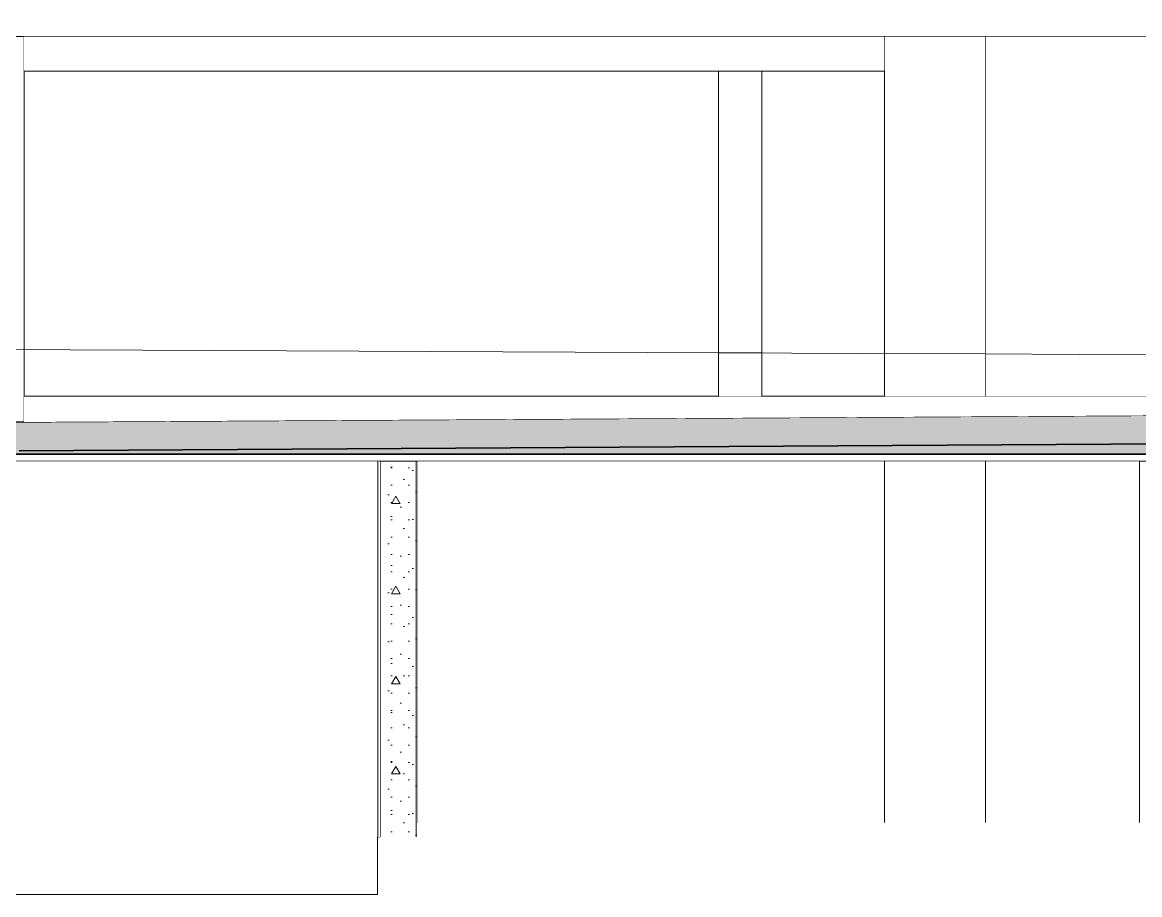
# Model space of a CAD drawing. Header units: millimetres. Extents: x -2171 to 1563, y -1758 to -1505.
# Drawn here: x -152.86 to -145.12, y -1757.65 to -1751.62 of the extents above; entities that cross this region are included whole.
import ezdxf

# ---------------------------------------------------------------- set-up
doc = ezdxf.new("R2010")
doc.units = ezdxf.units.MM
doc.linetypes.add('Dashed Small', pattern=[282.222222, 141.111111, -141.111111])
doc.linetypes.add('Wipeout_Contour', pattern=[1000, 0, -1000])
for name, color, linetype, lineweight, true_color in [('Line Fisiko Edafos_Pen_No__66', 20, 'Continuous', 20, 0xfd5200), ('Site & Landscape - Terrain & Contours_Pen_No__169', 49, 'Continuous', 13, 0x474747), ('STATIKA_Pen_No__61', 251, 'Continuous', 13, 0x6a6a6a), ('Structural - Bearing_Pen_No__102', 254, 'Continuous', 13, 0xcccccc), ('Structural - Bearing_Pen_No__108', 253, 'Continuous', 15, 0x9e9e9e), ('Structural - Bearing_Pen_No__150', 49, 'Continuous', 25, 0x474747), ('Structural - Bearing_Pen_No__156', 253, 'Continuous', 13, 0xadadad), ('Structural - Bearing_Pen_No__176', 9, 'Continuous', 9, 0xc8c8c8), ('Structural - Bearing_Pen_No__182', 157, 'Continuous', 5, 0x3d6376), ('Structural - Bearing_Pen_No__87', 251, 'Continuous', 9, 0x6a6a6a)]:
    doc.layers.add(name, color=color, linetype=linetype, lineweight=lineweight, true_color=true_color)
for name, color, linetype, lineweight in [('Lines_Pen_No__21', 7, 'Continuous', 35), ('Site & Landscape - Terrain & Contours_Pen_No__29', 7, 'Continuous', 35), ('Structural - Bearing_Pen_No__19', 255, 'Continuous', 0), ('Structural - Bearing_Pen_No__8', 7, 'Continuous', 18), ('Structural - Bearing_Pen_No__88', 7, 'Continuous', 13), ('Structural - Bearing_Pen_No__89', 7, 'Continuous', 13)]:
    doc.layers.add(name, color=color, linetype=linetype, lineweight=lineweight)
for name, color, linetype in [('Site & Landscape - Terrain & Contours', 7, 'Continuous'), ('STATIKA', 7, 'Continuous'), ('Structural - Bearing', 7, 'Continuous')]:
    doc.layers.add(name, color=color, linetype=linetype)
pattern_1 = [(0, (0, 0), (0, 623.538), [60, -300]), (0, (180, 311.8), (0, 623.538), [60, -300]), (60, (0, 0), (-540, 311.769), [60, -300]), (60, (360, 0), (-540, 311.769), [60, -300]), (120, (60, 0), (540, 311.769), [60, -300]), (120, (420, 0), (540, 311.769), [60, -300]), (0, (0, 60), (0, 120), [0, -120, 0, -180]), (45, (60, 60), (-84.8528, 84.8528), [0, -90, 0, -150])]

# ---------------------------------------------------------------- blocks, each defined once
blk = doc.blocks.new('Section Element_19_1')
at = {"color": 254, "linetype": 'Wipeout_Contour', "lineweight": 0, "ltscale": 6552.32818}
blk.add_wipeout([(430, 2790), (430, 121.8), (442, 121.9), (442, 2790)], dxfattribs=at).dxf.layer = 'Structural - Bearing'
at = {"layer": 'Structural - Bearing_Pen_No__87', "color": 251, "linetype": 'Continuous', "lineweight": 9, "true_color": 0x6a6a6a}
blk.add_line((442, 2790), (442, 121.9), dxfattribs=at)
blk = doc.blocks.new('Section Element_20_1')
at = {"color": 254, "linetype": 'Wipeout_Contour', "lineweight": 0, "ltscale": 50843.816559}
blk.add_wipeout([(-7500, 2790), (-7500, 100), (-3307.3, 100), (430, 121.8), (430, 2790), (-6300, 2790), (-6300, 1350), (-7400, 1350), (-7400, 2790)], dxfattribs=at).dxf.layer = 'Structural - Bearing'
blk = doc.blocks.new('Section Element_25_1')
at = {"color": 254, "linetype": 'Wipeout_Contour', "lineweight": 0, "ltscale": 57536.591091}
blk.add_wipeout([(-9750, -100), (-9750, -150), (19017, -150), (19017, -100)], dxfattribs=at).dxf.layer = 'Structural - Bearing'
at = {"layer": 'Structural - Bearing_Pen_No__89', "color": 7, "linetype": 'Continuous', "lineweight": 13}
for p, q in [((-9750, -150), (2888.9, -150)), ((3167.9, -150), (18754.8, -150))]:
    blk.add_line(p, q, dxfattribs=at)
blk = doc.blocks.new('Section Element_33_1')
at = {"color": 254, "linetype": 'Wipeout_Contour', "lineweight": 0, "ltscale": 59520.049053}
blk.add_wipeout([(-9250, 3040), (-9250, 2790), (19847.6, 2790), (19847.6, 3040)], dxfattribs=at).dxf.layer = 'Structural - Bearing'
at = {"layer": 'Structural - Bearing_Pen_No__87', "color": 251, "linetype": 'Continuous', "lineweight": 9, "true_color": 0x6a6a6a}
blk.add_line((-9250, 2790), (19847.6, 2790), dxfattribs=at)
blk = doc.blocks.new('Section Element_264_1')
at = {"color": 254, "linetype": 'Wipeout_Contour', "lineweight": 0, "ltscale": 151003.656459}
blk.add_wipeout([(-3307.3, 100), (-30252.6, 100), (-30252.6, -100), (25903.9, -100), (25903.9, 250), (20976.4, 250), (14402.6, 203.2)], dxfattribs=at).dxf.layer = 'Site & Landscape - Terrain & Contours'
at = {"layer": 'Site & Landscape - Terrain & Contours_Pen_No__169', "linetype": 'Continuous', "lineweight": 13, "true_color": 0x474747}
h = blk.add_hatch(dxfattribs=at)
h.set_pattern_fill('STRUCTURAL_CONCRETE_0001', color=49, style=0, pattern_type=2)
h.set_pattern_definition(pattern_1)
h.paths.add_polyline_path([(-3307.3, 100), (-30252.6, 100), (-30252.6, -100), (25903.9, -100), (25903.9, 250), (20976.4, 250), (14402.6, 203.2)])
at = {"layer": 'Site & Landscape - Terrain & Contours_Pen_No__29', "color": 7, "linetype": 'Continuous', "lineweight": 35}
blk.add_line((25903.9, -100), (-30252.6, -100), dxfattribs=at)
at = {"layer": 'Site & Landscape - Terrain & Contours_Pen_No__29', "color": 7, "linetype": 'Continuous', "lineweight": 35, "flags": 128}
blk.add_lwpolyline([(25903.9, 250), (20976.4, 250), (14402.6, 203.2), (-3307.3, 100), (-30252.6, 100)], dxfattribs=at)
blk = doc.blocks.new('Section Element_265_1')
at = {"color": 254, "linetype": 'Wipeout_Contour', "lineweight": 0, "ltscale": 79211.328424}
blk.add_wipeout([(442, 300), (442, 121.9), (14402.6, 203.2), (20976.4, 250), (21417.1, 250), (21417.1, 300)], dxfattribs=at).dxf.layer = 'Structural - Bearing'
at = {"layer": 'Structural - Bearing_Pen_No__89', "color": 7, "linetype": 'Continuous', "lineweight": 13}
blk.add_line((442, 300), (21417.1, 300), dxfattribs=at)
blk = doc.blocks.new('Section Element_447_1')
at = {"color": 254, "linetype": 'Wipeout_Contour', "lineweight": 0, "ltscale": 13780.22251}
blk.add_wipeout([(2893.9, -2750), (2894, -2750), (2894, -150), (2893.9, -150)], dxfattribs=at).dxf.layer = 'Structural - Bearing'
at = {"color": 254, "linetype": 'Wipeout_Contour', "lineweight": 0, "ltscale": 14603.537537}
blk.add_wipeout([(3167.9, -150), (3167.9, -2650), (3168, -2650), (3168, -150)], dxfattribs=at).dxf.layer = 'Structural - Bearing'
at = {"color": 254, "linetype": 'Wipeout_Contour', "lineweight": 0, "ltscale": 13822.106163}
blk.add_wipeout([(2905.9, -150), (2905.9, -2750), (2906.3, -2750), (2906.3, -150)], dxfattribs=at).dxf.layer = 'Structural - Bearing'
at = {"color": 254, "linetype": 'Wipeout_Contour', "lineweight": 0, "ltscale": 14582.577003}
blk.add_wipeout([(3156.1, -2650), (3167.9, -2650), (3167.9, -150), (3156.1, -150)], dxfattribs=at).dxf.layer = 'Structural - Bearing'
at = {"layer": 'Structural - Bearing', "linetype": 'Continuous', "lineweight": 0, "true_color": 0x000000}
h = blk.add_hatch(dxfattribs=at)
h.set_pattern_fill('STRUCTURAL_CONCRETE_0001', color=18, style=0, pattern_type=2)
h.set_pattern_definition(pattern_1)
h.paths.add_polyline_path([(2905.9, -150), (2905.9, -2750), (2906.3, -2750), (2906.3, -150)])
at = {"layer": 'Structural - Bearing_Pen_No__176', "linetype": 'Continuous', "lineweight": 9, "true_color": 0xc8c8c8}
h = blk.add_hatch(dxfattribs=at)
h.set_pattern_fill('PLASTER_0001', color=9, style=0, pattern_type=2)
h.set_pattern_definition([(0, (0, 0), (0, 173.205), [0, -100]), (0, (50, 86.6), (0, 173.205), [0, -100])])
h.paths.add_polyline_path([(3156.1, -2650), (3167.9, -2650), (3167.9, -150), (3156.1, -150)])
at = {"layer": 'Structural - Bearing_Pen_No__156', "color": 253, "linetype": 'Continuous', "lineweight": 13, "true_color": 0xadadad}
for q in [(3156.1, -150), (3167.9, -2650)]:
    blk.add_line((3167.9, -150), q, dxfattribs=at)
at = {"layer": 'Structural - Bearing_Pen_No__87', "color": 251, "linetype": 'Continuous', "lineweight": 9, "true_color": 0x6a6a6a}
blk.add_line((3168, -2650), (3168, -150), dxfattribs=at)
at = {"color": 254, "linetype": 'Wipeout_Contour', "lineweight": 0, "ltscale": 13771.400543}
blk.add_wipeout([(2893.9, -150), (2888.9, -150), (2888.9, -2750), (2893.9, -2750)], dxfattribs=at).dxf.layer = 'Structural - Bearing'
at = {"layer": 'Structural - Bearing_Pen_No__150', "color": 49, "linetype": 'Continuous', "lineweight": 25, "true_color": 0x474747}
for p, q in [((2905.9, -150), (2905.9, -2750)), ((2906.3, -150), (2905.9, -150))]:
    blk.add_line(p, q, dxfattribs=at)
at = {"layer": 'Structural - Bearing_Pen_No__182', "color": 157, "linetype": 'Continuous', "lineweight": 5, "true_color": 0x3d6376}
for p, q in [((2888.9, -150), (2888.9, -2750)), ((2893.9, -150), (2888.9, -150)), ((2893.9, -2750), (2888.9, -2750))]:
    blk.add_line(p, q, dxfattribs=at)
at = {"layer": 'Structural - Bearing_Pen_No__19', "color": 255, "linetype": 'Continuous', "lineweight": 0}
for p, q in [((2893.9, -150), (2893.9, -2750)), ((2905.9, -150), (2893.9, -150)), ((2905.9, -2750), (2893.9, -2750))]:
    blk.add_line(p, q, dxfattribs=at)
at = {"layer": 'Structural - Bearing_Pen_No__87', "color": 251, "linetype": 'Continuous', "lineweight": 9, "true_color": 0x6a6a6a}
blk.add_line((2894, -2750), (2894, -150), dxfattribs=at)
blk = doc.blocks.new('Section Element_448_1')
at = {"color": 254, "linetype": 'Wipeout_Contour', "lineweight": 0, "ltscale": 24222.793754}
blk.add_wipeout([(350, -2750), (267, -2750), (267, -3150), (2889, -3150), (2889, -2750), (2888.9, -2750), (2888.9, -150), (350, -150)], dxfattribs=at).dxf.layer = 'Structural - Bearing'
at = {"layer": 'Structural - Bearing_Pen_No__87', "color": 251, "linetype": 'Continuous', "lineweight": 9, "true_color": 0x6a6a6a}
for p, q in [((267, -2750), (267, -3150)), ((267, -3150), (2889, -3150))]:
    blk.add_line(p, q, dxfattribs=at)
at = {"color": 254, "linetype": 'Wipeout_Contour', "lineweight": 0, "ltscale": 13800.913957}
blk.add_wipeout([(2894, -2750), (2905.9, -2750), (2905.9, -150), (2894, -150)], dxfattribs=at).dxf.layer = 'Structural - Bearing'
at = {"layer": 'Structural - Bearing_Pen_No__87', "color": 251, "linetype": 'Continuous', "lineweight": 9, "true_color": 0x6a6a6a}
blk.add_line((2889, -3150), (2889, -2750), dxfattribs=at)
blk = doc.blocks.new('Section Element_452_1')
at = {"color": 254, "linetype": 'Wipeout_Contour', "lineweight": 0, "ltscale": 20630.133541}
blk.add_wipeout([(3168, -2650), (6399.7, -2650), (6399.7, -150), (3168, -150)], dxfattribs=at).dxf.layer = 'Structural - Bearing'
at = {"color": 254, "linetype": 'Wipeout_Contour', "lineweight": 0, "ltscale": 31434.155733}
blk.add_wipeout([(8167.1, -150), (7099.7, -150), (7099.7, -2650), (8167.1, -2650)], dxfattribs=at).dxf.layer = 'Structural - Bearing'
at = {"layer": 'Structural - Bearing_Pen_No__87', "color": 251, "linetype": 'Continuous', "lineweight": 9, "true_color": 0x6a6a6a}
blk.add_line((8167.1, -150), (8167.1, -2650), dxfattribs=at)
blk = doc.blocks.new('Section Element_519_1')
at = {"color": 254, "linetype": 'Wipeout_Contour', "lineweight": 0, "ltscale": 22761.005978}
blk.add_wipeout([(5250.1, 2550), (5250.1, 300), (5550, 300), (5550, 2550)], dxfattribs=at).dxf.layer = 'Structural - Bearing'
at = {"layer": 'Structural - Bearing_Pen_No__102', "color": 254, "linetype": 'Continuous', "lineweight": 13, "true_color": 0xcccccc}
for p, q in [((5250.1, 300), (5250.1, 2550)), ((5550, 300), (5550, 2550))]:
    blk.add_line(p, q, dxfattribs=at)
blk = doc.blocks.new('Section Element_546_1')
at = {"color": 254, "linetype": 'Wipeout_Contour', "lineweight": 0, "ltscale": 28122.296108}
blk.add_wipeout([(7099.7, 2790), (6399.7, 2790), (6399.7, 300), (7099.7, 300)], dxfattribs=at).dxf.layer = 'Structural - Bearing'
at = {"layer": 'Structural - Bearing_Pen_No__88', "color": 7, "linetype": 'Continuous', "lineweight": 13}
for p, q in [((6399.7, 300), (6399.7, 2790)), ((7099.7, 300), (7099.7, 2790))]:
    blk.add_line(p, q, dxfattribs=at)
blk = doc.blocks.new('Section Element_548_1')
at = {"color": 254, "linetype": 'Wipeout_Contour', "lineweight": 0, "ltscale": 28007.566353}
blk.add_wipeout([(7099.7, -150), (6399.7, -150), (6399.7, -2650), (7099.7, -2650)], dxfattribs=at).dxf.layer = 'Structural - Bearing'
at = {"layer": 'Structural - Bearing_Pen_No__88', "color": 7, "linetype": 'Continuous', "lineweight": 13}
for p, q in [((6399.7, -2650), (6399.7, -150)), ((7099.7, -2650), (7099.7, -150))]:
    blk.add_line(p, q, dxfattribs=at)
blk = doc.blocks.new('Section Element_554_1')
at = {"color": 254, "linetype": 'Wipeout_Contour', "lineweight": 0, "ltscale": 33454.908923}
blk.add_wipeout([(7099.7, 300), (9150, 300), (9150, 2790), (7099.7, 2790)], dxfattribs=at).dxf.layer = 'Structural - Bearing'
at = {"layer": 'Structural - Bearing_Pen_No__88', "color": 7, "linetype": 'Continuous', "lineweight": 13}
blk.add_line((9150, 300), (9150, 2790), dxfattribs=at)
blk = doc.blocks.new('Section Element_560_1')
at = {"layer": 'Structural - Bearing_Pen_No__108', "linetype": 'Continuous', "lineweight": 15, "true_color": 0x9e9e9e}
h = blk.add_hatch(dxfattribs=at)
h.set_pattern_fill('STRUCTURAL_CONCRETE_0001', color=253, style=0, pattern_type=2)
h.set_pattern_definition(pattern_1)
h.paths.add_polyline_path([(2906.3, -2750), (3156.1, -2750), (3156.1, -150), (2906.3, -150)])
at = {"layer": 'Structural - Bearing_Pen_No__8', "color": 7, "linetype": 'Continuous', "lineweight": 18}
blk.add_line((3156.1, -150), (2906.3, -150), dxfattribs=at)
at = {"layer": 'Structural - Bearing_Pen_No__8', "color": 7, "linetype": 'Continuous', "lineweight": 18, "flags": 128}
blk.add_lwpolyline([(3156.1, -150), (3156.1, -2650), (3156.1, -2750)], dxfattribs=at)
blk = doc.blocks.new('Section Element_563_1')
at = {"color": 254, "linetype": 'Wipeout_Contour', "lineweight": 0, "ltscale": 19282.627566}
blk.add_wipeout([(442, 2550), (6399.7, 2550), (6399.7, 2790), (442, 2790)], dxfattribs=at).dxf.layer = 'STATIKA'
at = {"layer": 'STATIKA_Pen_No__61', "color": 251, "linetype": 'Continuous', "lineweight": 13, "true_color": 0x6a6a6a}
blk.add_line((442, 2550), (6399.7, 2550), dxfattribs=at)

msp = doc.modelspace()

# ---------------------------------------------------------------- block references
at = {"layer": 'Structural - Bearing', "lineweight": 0, "xscale": 0.001, "yscale": 0.001, "zscale": 0.001}
for name in ['Section Element_19_1', 'Section Element_25_1']:
    msp.add_blockref(name, (-153.2853, -1754.5041), dxfattribs=at)

# ---------------------------------------------------------------- next in the draw order: block references
for name in ['Section Element_20_1', 'Section Element_447_1']:
    msp.add_blockref(name, (-153.2853, -1754.5041), dxfattribs=at)

# ---------------------------------------------------------------- next in the draw order: block references
at = {"layer": 'Site & Landscape - Terrain & Contours', "lineweight": 0, "xscale": 0.001, "yscale": 0.001, "zscale": 0.001}
msp.add_blockref('Section Element_264_1', (-153.2853, -1754.5041), dxfattribs=at)
at = {"layer": 'Structural - Bearing', "lineweight": 0, "xscale": 0.001, "yscale": 0.001, "zscale": 0.001}
for name in ['Section Element_33_1', 'Section Element_448_1', 'Section Element_452_1']:
    msp.add_blockref(name, (-153.2853, -1754.5041), dxfattribs=at)

# ---------------------------------------------------------------- next in the draw order: block references
for name in ['Section Element_265_1', 'Section Element_560_1', 'Section Element_548_1']:
    msp.add_blockref(name, (-153.2853, -1754.5041), dxfattribs=at)

# ---------------------------------------------------------------- next in the draw order: linework, layer by layer
at = {"layer": 'Lines_Pen_No__21', "color": 7, "linetype": 'Continuous', "lineweight": 35}
msp.add_line((-152.8774, -1754.5825), (-125.3855, -1754.4089), dxfattribs=at)

# ---------------------------------------------------------------- next in the draw order: block references
at = {"layer": 'Structural - Bearing', "lineweight": 0, "xscale": 0.001, "yscale": 0.001, "zscale": 0.001}
for name in ['Section Element_546_1', 'Section Element_519_1']:
    msp.add_blockref(name, (-153.2853, -1754.5041), dxfattribs=at)

# ---------------------------------------------------------------- next in the draw order: block references
at = {"layer": 'STATIKA', "lineweight": 0, "xscale": 0.001, "yscale": 0.001, "zscale": 0.001}
msp.add_blockref('Section Element_563_1', (-153.2853, -1754.5041), dxfattribs=at)
at = {"layer": 'Structural - Bearing', "lineweight": 0, "xscale": 0.001, "yscale": 0.001, "zscale": 0.001}
msp.add_blockref('Section Element_554_1', (-153.2853, -1754.5041), dxfattribs=at)

# ---------------------------------------------------------------- next in the draw order: linework, layer by layer
at = {"layer": 'Line Fisiko Edafos_Pen_No__66', "color": 20, "linetype": 'Dashed Small', "lineweight": 20, "true_color": 0xfd5200}
for p, q in [((-145.5325, -1753.9141), (-156.6963, -1753.8641)), ((-129.4067, -1753.8741), (-145.5325, -1753.9141))]:
    msp.add_line(p, q, dxfattribs=at)

doc.saveas('drawing.dxf')
